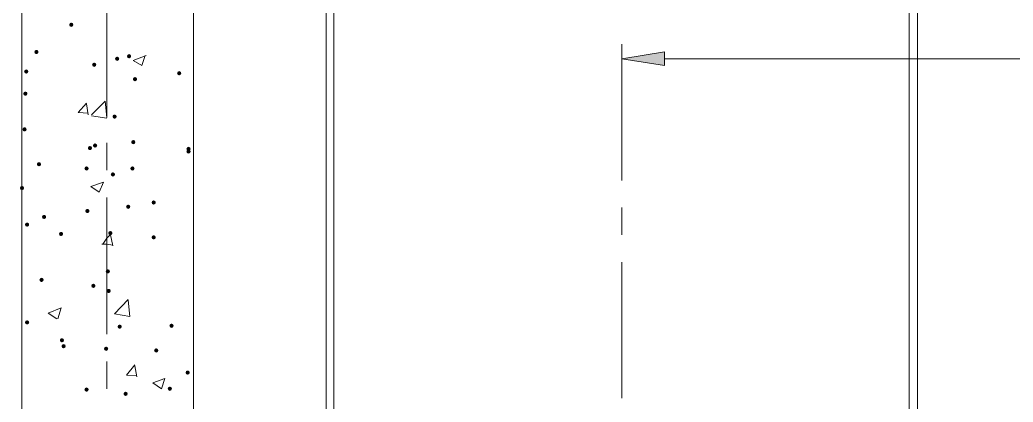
# Model space of a CAD drawing. Header units: millimetres. Extents: x 29 to 95071, y 20 to 67221.
# Drawn here: x 9895 to 15689, y 38930 to 41158 of the extents above; entities that cross this region are included whole.
import ezdxf

# ---------------------------------------------------------------- set-up
doc = ezdxf.new("R2010")
doc.units = ezdxf.units.MM

msp = doc.modelspace()

# ---------------------------------------------------------------- hatches: boundary and pattern name
h = msp.add_hatch(color=7)
h.dxf.hatch_style = 2
h.paths.add_polyline_path([(10195, 41116.9), (10186.2, 41120.6), (10182.6, 41129.3), (10186.2, 41138.1), (10195, 41141.7), (10203.7, 41138.1), (10207.4, 41129.3), (10203.7, 41120.6)])
h = msp.add_hatch(color=7)
h.dxf.hatch_style = 2
h.paths.add_polyline_path([(9991.7, 40958.3), (9983, 40962), (9979.4, 40970.7), (9983, 40979.5), (9991.7, 40983.1), (10000.5, 40979.5), (10004.1, 40970.7), (10000.5, 40962)])
h = msp.add_hatch(color=7)
h.dxf.hatch_style = 2
h.paths.add_polyline_path([(13654.6, 40970.7), (13654.6, 40891.4), (13406.8, 40931.1)])
h = msp.add_hatch(color=7)
h.dxf.hatch_style = 2
h.paths.add_polyline_path([(10328.8, 40884), (10320, 40887.6), (10316.4, 40896.4), (10320, 40905.1), (10328.8, 40908.8), (10337.5, 40905.1), (10341.2, 40896.4), (10337.5, 40887.6)])
h = msp.add_hatch(color=7)
h.dxf.hatch_style = 2
h.paths.add_polyline_path([(10462.6, 40918.7), (10453.9, 40922.3), (10450.2, 40931.1), (10453.9, 40939.8), (10462.6, 40943.5), (10471.4, 40939.8), (10475, 40931.1), (10471.4, 40922.3)])
h = msp.add_hatch(color=7)
h.dxf.hatch_style = 2
h.paths.add_polyline_path([(10532, 40933.5), (10523.3, 40937.2), (10519.6, 40945.9), (10523.3, 40954.7), (10532, 40958.3), (10540.8, 40954.7), (10544.4, 40945.9), (10540.8, 40937.2)])
h = msp.add_hatch(color=7)
h.dxf.hatch_style = 2
h.paths.add_polyline_path([(9932.3, 40844.3), (9923.5, 40848), (9919.9, 40856.7), (9923.5, 40865.5), (9932.3, 40869.1), (9941, 40865.5), (9944.7, 40856.7), (9941, 40848)])
h = msp.add_hatch(color=7)
h.dxf.hatch_style = 2
h.paths.add_polyline_path([(10824.4, 40834.4), (10815.7, 40838), (10812.1, 40846.8), (10815.7, 40855.5), (10824.4, 40859.2), (10833.2, 40855.5), (10836.8, 40846.8), (10833.2, 40838)])
h = msp.add_hatch(color=7)
h.dxf.hatch_style = 2
h.paths.add_polyline_path([(10566.7, 40799.7), (10558, 40803.4), (10554.3, 40812.1), (10558, 40820.9), (10566.7, 40824.5), (10575.5, 40820.9), (10579.1, 40812.1), (10575.5, 40803.4)])
h = msp.add_hatch(color=7)
h.dxf.hatch_style = 2
h.paths.add_polyline_path([(9927.3, 40715.4), (9918.6, 40719.1), (9914.9, 40727.8), (9918.6, 40736.6), (9927.3, 40740.2), (9936.1, 40736.6), (9939.7, 40727.8), (9936.1, 40719.1)])
h = msp.add_hatch(color=7)
h.dxf.hatch_style = 2
h.paths.add_polyline_path([(10447.7, 40581.6), (10439, 40585.3), (10435.4, 40594), (10439, 40602.8), (10447.7, 40606.4), (10456.5, 40602.8), (10460.1, 40594), (10456.5, 40585.3)])
h = msp.add_hatch(color=7)
h.dxf.hatch_style = 2
h.paths.add_polyline_path([(9922.4, 40507.3), (9913.6, 40510.9), (9910, 40519.7), (9913.6, 40528.4), (9922.4, 40532.1), (9931.1, 40528.4), (9934.7, 40519.7), (9931.1, 40510.9)])
h = msp.add_hatch(color=7)
h.dxf.hatch_style = 2
h.paths.add_polyline_path([(10556.8, 40432.9), (10548, 40436.6), (10544.4, 40445.3), (10548, 40454.1), (10556.8, 40457.7), (10565.5, 40454.1), (10569.2, 40445.3), (10565.5, 40436.6)])
h = msp.add_hatch(color=7)
h.dxf.hatch_style = 2
h.paths.add_polyline_path([(10304, 40398.2), (10295.3, 40401.9), (10291.6, 40410.6), (10295.3, 40419.4), (10304, 40423), (10312.8, 40419.4), (10316.4, 40410.6), (10312.8, 40401.9)])
h = msp.add_hatch(color=7)
h.dxf.hatch_style = 2
h.paths.add_polyline_path([(10333.7, 40413.1), (10325, 40416.7), (10321.4, 40425.5), (10325, 40434.2), (10333.7, 40437.9), (10342.5, 40434.2), (10346.1, 40425.5), (10342.5, 40416.7)])
h = msp.add_hatch(color=7)
h.dxf.hatch_style = 2
h.paths.add_polyline_path([(10879, 40393.3), (10870.2, 40396.9), (10866.6, 40405.7), (10870.2, 40414.4), (10879, 40418.1), (10887.7, 40414.4), (10891.4, 40405.7), (10887.7, 40396.9)])
h = msp.add_hatch(color=7)
h.dxf.hatch_style = 2
h.paths.add_polyline_path([(10879, 40378.4), (10870.2, 40382), (10866.6, 40390.8), (10870.2, 40399.5), (10879, 40403.2), (10887.7, 40399.5), (10891.4, 40390.8), (10887.7, 40382)])
h = msp.add_hatch(color=7)
h.dxf.hatch_style = 2
h.paths.add_polyline_path([(10006.6, 40304.1), (9997.9, 40307.7), (9994.2, 40316.4), (9997.9, 40325.2), (10006.6, 40328.8), (10015.4, 40325.2), (10019, 40316.4), (10015.4, 40307.7)])
h = msp.add_hatch(color=7)
h.dxf.hatch_style = 2
h.paths.add_polyline_path([(10284.2, 40279.3), (10275.4, 40282.9), (10271.8, 40291.7), (10275.4, 40300.4), (10284.2, 40304.1), (10292.9, 40300.4), (10296.6, 40291.7), (10292.9, 40282.9)])
h = msp.add_hatch(color=7)
h.dxf.hatch_style = 2
h.paths.add_polyline_path([(10551.8, 40279.3), (10543.1, 40282.9), (10539.4, 40291.7), (10543.1, 40300.4), (10551.8, 40304.1), (10560.6, 40300.4), (10564.2, 40291.7), (10560.6, 40282.9)])
h = msp.add_hatch(color=7)
h.dxf.hatch_style = 2
h.paths.add_polyline_path([(10437.8, 40244.6), (10429.1, 40248.2), (10425.4, 40257), (10429.1, 40265.7), (10437.8, 40269.4), (10446.6, 40265.7), (10450.2, 40257), (10446.6, 40248.2)])
h = msp.add_hatch(color=7)
h.dxf.hatch_style = 2
h.paths.add_polyline_path([(9907.5, 40165.3), (9898.7, 40168.9), (9895.1, 40177.7), (9898.7, 40186.4), (9907.5, 40190.1), (9916.2, 40186.4), (9919.9, 40177.7), (9916.2, 40168.9)])
h = msp.add_hatch(color=7)
h.dxf.hatch_style = 2
h.paths.add_polyline_path([(10675.8, 40081), (10667, 40084.7), (10663.4, 40093.4), (10667, 40102.2), (10675.8, 40105.8), (10684.5, 40102.2), (10688.1, 40093.4), (10684.5, 40084.7)])
h = msp.add_hatch(color=7)
h.dxf.hatch_style = 2
h.paths.add_polyline_path([(10289.1, 40031.4), (10280.4, 40035.1), (10276.7, 40043.8), (10280.4, 40052.6), (10289.1, 40056.2), (10297.9, 40052.6), (10301.5, 40043.8), (10297.9, 40035.1)])
h = msp.add_hatch(color=7)
h.dxf.hatch_style = 2
h.paths.add_polyline_path([(10527.1, 40056.2), (10518.3, 40059.9), (10514.7, 40068.6), (10518.3, 40077.4), (10527.1, 40081), (10535.8, 40077.4), (10539.4, 40068.6), (10535.8, 40059.9)])
h = msp.add_hatch(color=7)
h.dxf.hatch_style = 2
h.paths.add_polyline_path([(10036.4, 39996.8), (10027.6, 40000.4), (10024, 40009.1), (10027.6, 40017.9), (10036.4, 40021.5), (10045.1, 40017.9), (10048.7, 40009.1), (10045.1, 40000.4)])
h = msp.add_hatch(color=7)
h.dxf.hatch_style = 2
h.paths.add_polyline_path([(9937.2, 39952.1), (9928.5, 39955.8), (9924.8, 39964.5), (9928.5, 39973.3), (9937.2, 39976.9), (9946, 39973.3), (9949.6, 39964.5), (9946, 39955.8)])
h = msp.add_hatch(color=7)
h.dxf.hatch_style = 2
h.paths.add_polyline_path([(10135.5, 39897.6), (10126.7, 39901.3), (10123.1, 39910), (10126.7, 39918.8), (10135.5, 39922.4), (10144.2, 39918.8), (10147.9, 39910), (10144.2, 39901.3)])
h = msp.add_hatch(color=7)
h.dxf.hatch_style = 2
h.paths.add_polyline_path([(10423, 39902.6), (10414.2, 39906.2), (10410.6, 39915), (10414.2, 39923.7), (10423, 39927.4), (10431.7, 39923.7), (10435.4, 39915), (10431.7, 39906.2)])
h = msp.add_hatch(color=7)
h.dxf.hatch_style = 2
h.paths.add_polyline_path([(10675.8, 39877.8), (10667, 39881.4), (10663.4, 39890.2), (10667, 39898.9), (10675.8, 39902.6), (10684.5, 39898.9), (10688.1, 39890.2), (10684.5, 39881.4)])
h = msp.add_hatch(color=7)
h.dxf.hatch_style = 2
h.paths.add_polyline_path([(10408.1, 39679.5), (10399.3, 39683.2), (10395.7, 39691.9), (10399.3, 39700.7), (10408.1, 39704.3), (10416.8, 39700.7), (10420.5, 39691.9), (10416.8, 39683.2)])
h = msp.add_hatch(color=7)
h.dxf.hatch_style = 2
h.paths.add_polyline_path([(10021.5, 39630), (10012.7, 39633.6), (10009.1, 39642.4), (10012.7, 39651.1), (10021.5, 39654.7), (10030.2, 39651.1), (10033.9, 39642.4), (10030.2, 39633.6)])
h = msp.add_hatch(color=7)
h.dxf.hatch_style = 2
h.paths.add_polyline_path([(10323.8, 39595.3), (10315.1, 39598.9), (10311.4, 39607.7), (10315.1, 39616.4), (10323.8, 39620.1), (10332.6, 39616.4), (10336.2, 39607.7), (10332.6, 39598.9)])
h = msp.add_hatch(color=7)
h.dxf.hatch_style = 2
h.paths.add_polyline_path([(10413.1, 39565.5), (10404.3, 39569.2), (10400.7, 39577.9), (10404.3, 39586.7), (10413.1, 39590.3), (10421.8, 39586.7), (10425.4, 39577.9), (10421.8, 39569.2)])
h = msp.add_hatch(color=7)
h.dxf.hatch_style = 2
h.paths.add_polyline_path([(9937.2, 39382.1), (9928.5, 39385.8), (9924.8, 39394.5), (9928.5, 39403.3), (9937.2, 39406.9), (9946, 39403.3), (9949.6, 39394.5), (9946, 39385.8)])
h = msp.add_hatch(color=7)
h.dxf.hatch_style = 2
h.paths.add_polyline_path([(10477.5, 39357.4), (10468.7, 39361), (10465.1, 39369.7), (10468.7, 39378.5), (10477.5, 39382.1), (10486.2, 39378.5), (10489.9, 39369.7), (10486.2, 39361)])
h = msp.add_hatch(color=7)
h.dxf.hatch_style = 2
h.paths.add_polyline_path([(10779.8, 39362.3), (10771.1, 39366), (10767.4, 39374.7), (10771.1, 39383.5), (10779.8, 39387.1), (10788.6, 39383.5), (10792.2, 39374.7), (10788.6, 39366)])
h = msp.add_hatch(color=7)
h.dxf.hatch_style = 2
h.paths.add_polyline_path([(10140.4, 39278.1), (10131.7, 39281.7), (10128.1, 39290.4), (10131.7, 39299.2), (10140.4, 39302.8), (10149.2, 39299.2), (10152.8, 39290.4), (10149.2, 39281.7)])
h = msp.add_hatch(color=7)
h.dxf.hatch_style = 2
h.paths.add_polyline_path([(10150.4, 39243.4), (10141.6, 39247), (10138, 39255.7), (10141.6, 39264.5), (10150.4, 39268.1), (10159.1, 39264.5), (10162.7, 39255.7), (10159.1, 39247)])
h = msp.add_hatch(color=7)
h.dxf.hatch_style = 2
h.paths.add_polyline_path([(10398.2, 39228.5), (10389.4, 39232.1), (10385.8, 39240.9), (10389.4, 39249.6), (10398.2, 39253.3), (10406.9, 39249.6), (10410.6, 39240.9), (10406.9, 39232.1)])
h = msp.add_hatch(color=7)
h.dxf.hatch_style = 2
h.paths.add_polyline_path([(10690.6, 39218.6), (10681.9, 39222.2), (10678.2, 39231), (10681.9, 39239.7), (10690.6, 39243.4), (10699.4, 39239.7), (10703, 39231), (10699.4, 39222.2)])
h = msp.add_hatch(color=7)
h.dxf.hatch_style = 2
h.paths.add_polyline_path([(10874, 39089.7), (10865.3, 39093.3), (10861.6, 39102.1), (10865.3, 39110.8), (10874, 39114.5), (10882.8, 39110.8), (10886.4, 39102.1), (10882.8, 39093.3)])
h = msp.add_hatch(color=7)
h.dxf.hatch_style = 2
h.paths.add_polyline_path([(10284.2, 38990.6), (10275.4, 38994.2), (10271.8, 39003), (10275.4, 39011.7), (10284.2, 39015.4), (10292.9, 39011.7), (10296.6, 39003), (10292.9, 38994.2)])
h = msp.add_hatch(color=7)
h.dxf.hatch_style = 2
h.paths.add_polyline_path([(10769.9, 38995.5), (10761.2, 38999.2), (10757.5, 39007.9), (10761.2, 39016.7), (10769.9, 39020.3), (10778.7, 39016.7), (10782.3, 39007.9), (10778.7, 38999.2)])
h = msp.add_hatch(color=7)
h.dxf.hatch_style = 2
h.paths.add_polyline_path([(10512.2, 38965.8), (10503.4, 38969.4), (10499.8, 38978.2), (10503.4, 38986.9), (10512.2, 38990.6), (10520.9, 38986.9), (10524.6, 38978.2), (10520.9, 38969.4)])

# ---------------------------------------------------------------- linework, layer by layer
at = {"color": 7, "lineweight": 0}
for points in [[(9907.5, 32653.6), (9907.5, 42705.5)], [(10908.7, 32653.6), (10908.7, 42705.5)], [(11681.9, 34532.2), (11681.9, 32410.8), (15131.7, 32410.8), (15131.7, 41833.1), (11681.9, 41833.1), (11681.9, 34750.3)], [(11726.5, 41833.1), (11726.5, 35042.7)], [(15082.1, 41833.1), (15082.1, 35042.7)], [(10403.1, 40599), (10403.1, 41392)], [(13406.8, 41015.3), (13406.8, 40222.3)], [(10556.8, 40921.1), (10631.1, 40950.9)], [(10556.8, 40921.1), (10606.4, 40891.4)], [(10606.4, 40891.4), (10626.2, 40950.9)], [(13406.8, 40941), (13406.8, 40807.1)], [(13654.6, 40931.1), (19156.4, 40931.1)], [(10313.9, 40603.9), (10393.2, 40683.2)], [(10403.1, 40589.1), (10393.2, 40683.2)], [(10234.6, 40618.8), (10284.2, 40673.3)], [(10234.6, 40618.8), (10294.1, 40613.8)], [(10294.1, 40603.9), (10284.2, 40668.4)], [(10313.9, 40599), (10403.1, 40584.1)], [(10403.1, 40281.8), (10403.1, 40440.4)], [(10309, 40187.6), (10383.3, 40212.4)], [(10358.5, 40152.9), (10383.3, 40212.4)], [(10309, 40187.6), (10358.5, 40152.9)], [(10403.1, 39325.1), (10403.1, 40123.1)], [(13406.8, 40063.7), (13406.8, 39905.1)], [(10378.4, 39850.5), (10403.1, 39885.2), (10427.9, 39910)], [(10437.8, 39840.6), (10423, 39905.1)], [(10373.4, 39850.5), (10403.1, 39850.5), (10437.8, 39845.6)], [(13406.8, 39746.4), (13406.8, 38953.4)], [(10447.7, 39444.1), (10527.1, 39528.4)], [(10537, 39429.2), (10527.1, 39523.4)], [(10061.1, 39449.1), (10135.5, 39478.8)], [(10115.7, 39414.4), (10135.5, 39478.8)], [(10061.1, 39449.1), (10110.7, 39414.4)], [(10447.7, 39444.1), (10537, 39429.2)], [(10403.1, 39007.9), (10403.1, 39166.5)], [(10517.1, 39087.2), (10566.7, 39146.7)], [(10576.6, 39077.3), (10566.7, 39141.7)], [(10517.1, 39087.2), (10576.6, 39082.3)], [(10670.8, 39042.6), (10740.2, 39067.4)], [(10720.4, 39007.9), (10740.2, 39067.4)], [(10670.8, 39042.6), (10720.4, 39007.9)]]:
    msp.add_lwpolyline(points, dxfattribs=at)
msp.add_lwpolyline([(13654.6, 40970.7), (13654.6, 40891.4), (13406.8, 40931.1)], close=True, dxfattribs=at)

doc.saveas('drawing.dxf')
